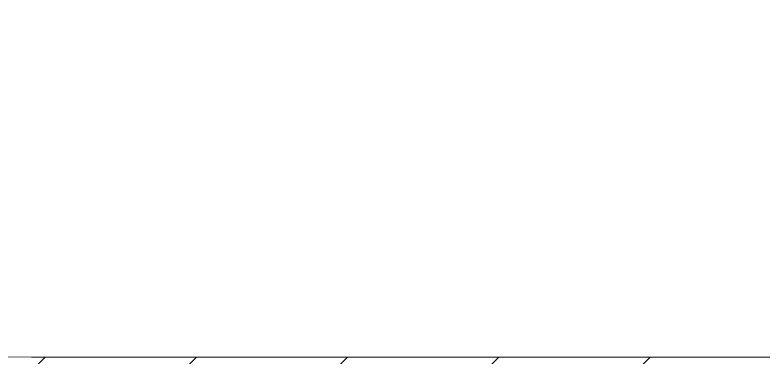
# Model space of a CAD drawing. Extents: x 174420 to 213214, y -41877 to -13498.
# Drawn here: x 196022.7 to 196337.4, y -25626.3 to -25482.2 of the extents above; entities that cross this region are included whole.
import ezdxf

# ---------------------------------------------------------------- set-up
doc = ezdxf.new("R2010")
doc.units = 0
doc.header["$LTSCALE"] = 500
doc.header["$MEASUREMENT"] = 0
doc.layers.get('0').update_dxf_attribs({"linetype": 'CONTINUOUS', "lineweight": 9})
doc.layers.add('COTAS', color=2, linetype='CONTINUOUS', lineweight=9)
doc.layers.add('FIBRA', color=3, linetype='CONTINUOUS', lineweight=20)

# ---------------------------------------------------------------- blocks, each defined once
blk = doc.blocks.new('*X11')
at = {"color": 0}
for p, q in [((-557.19, 2942.99), (-499.01, 3001.16)), ((-505.98, 2941.17), (-445.98, 3001.16)), ((-452.95, 2941.16), (-392.95, 3001.16)), ((-399.92, 2941.16), (-339.92, 3001.16)), ((-346.88, 2941.16), (-286.88, 3001.16))]:
    blk.add_line(p, q, dxfattribs=at)
blk = doc.blocks.new('*X10')
at = {"color": 0}
for p, q in [((-557.19, 2942.99), (-499.01, 3001.16)), ((-505.98, 2941.17), (-445.98, 3001.16)), ((-452.95, 2941.16), (-392.95, 3001.16)), ((-399.92, 2941.16), (-339.92, 3001.16)), ((-346.88, 2941.16), (-286.88, 3001.16))]:
    blk.add_line(p, q, dxfattribs=at)
blk = doc.blocks.new('*X9')
at = {"color": 0}
for p, q in [((-557.19, 2942.99), (-499.01, 3001.16)), ((-505.98, 2941.17), (-445.98, 3001.16)), ((-452.95, 2941.16), (-392.95, 3001.16)), ((-399.92, 2941.16), (-339.92, 3001.16)), ((-346.88, 2941.16), (-286.88, 3001.16))]:
    blk.add_line(p, q, dxfattribs=at)

msp = doc.modelspace()

# ---------------------------------------------------------------- linework, layer by layer
at = {"lineweight": 9}
msp.add_line((196029.67, -25626.29), (197184.96, -25626.29), dxfattribs=at)
for radius, start in [(869.52, 205.32749), (941.52, 206.51851), (1017.72, 207.59013)]:
    msp.add_arc((196029.67, -24756.77), radius, start, 270, dxfattribs=at)
at = {"layer": 'FIBRA', "lineweight": 9}
msp.add_arc((196029.67, -24756.77), 1071.72, 207.78183, 270, dxfattribs=at)

# ---------------------------------------------------------------- block references
at = {"layer": 'COTAS', "lineweight": 9, "xscale": 1.2, "yscale": 1.2, "zscale": 1.2}
for name in ['*X11', '*X10', '*X9']:
    msp.add_blockref(name, (196634.15, -29227.69), dxfattribs=at)

doc.saveas('drawing.dxf')
